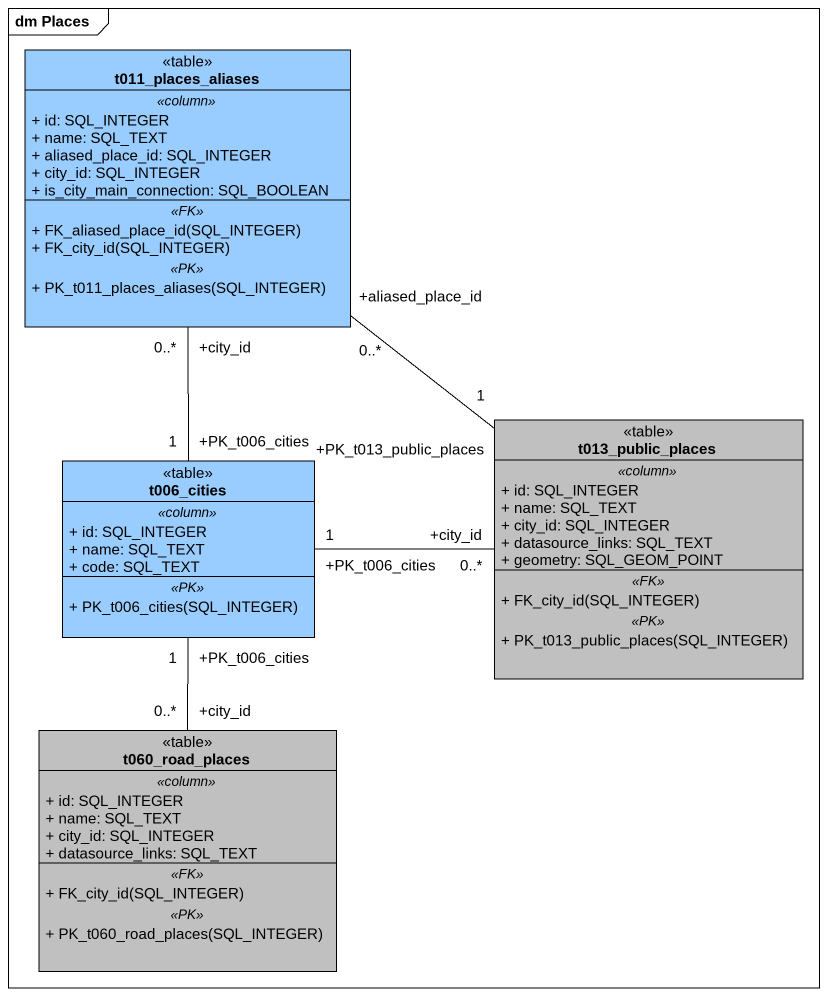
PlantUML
@startuml
mainframe dm Places
hide circle
hide empty members
skinparam classAttributeIconSize 0
class t011_places_aliases <<table>> #99CCFF {
  .. <<column>> ..
  + id: SQL_INTEGER
  + name: SQL_TEXT
  + aliased_place_id: SQL_INTEGER
  + city_id: SQL_INTEGER
  + is_city_main_connection: SQL_BOOLEAN
  .. <<FK>> ..
  + FK_aliased_place_id(SQL_INTEGER)
  + FK_city_id(SQL_INTEGER)
  .. <<PK>> ..
  + PK_t011_places_aliases(SQL_INTEGER)
}
class t006_cities <<table>> #99CCFF {
  .. <<column>> ..
  + id: SQL_INTEGER
  + name: SQL_TEXT
  + code: SQL_TEXT
  .. <<PK>> ..
  + PK_t006_cities(SQL_INTEGER)
}
class t013_public_places <<table>> #C0C0C0 {
  .. <<column>> ..
  + id: SQL_INTEGER
  + name: SQL_TEXT
  + city_id: SQL_INTEGER
  + datasource_links: SQL_TEXT
  + geometry: SQL_GEOM_POINT
  .. <<FK>> ..
  + FK_city_id(SQL_INTEGER)
  .. <<PK>> ..
  + PK_t013_public_places(SQL_INTEGER)
}
class t060_road_places <<table>> #C0C0C0 {
  .. <<column>> ..
  + id: SQL_INTEGER
  + name: SQL_TEXT
  + city_id: SQL_INTEGER
  + datasource_links: SQL_TEXT
  .. <<FK>> ..
  + FK_city_id(SQL_INTEGER)
  .. <<PK>> ..
  + PK_t060_road_places(SQL_INTEGER)
}
t011_places_aliases "+city_id\n0..*" -- "+PK_t006_cities\n1" t006_cities
t011_places_aliases "+aliased_place_id\n0..*" -- "+PK_t013_public_places\n1" t013_public_places
t013_public_places "+city_id\n0..*" -left- "+PK_t006_cities\n1" t006_cities
t060_road_places "+city_id\n0..*" -up- "+PK_t006_cities\n1" t006_cities
@enduml
